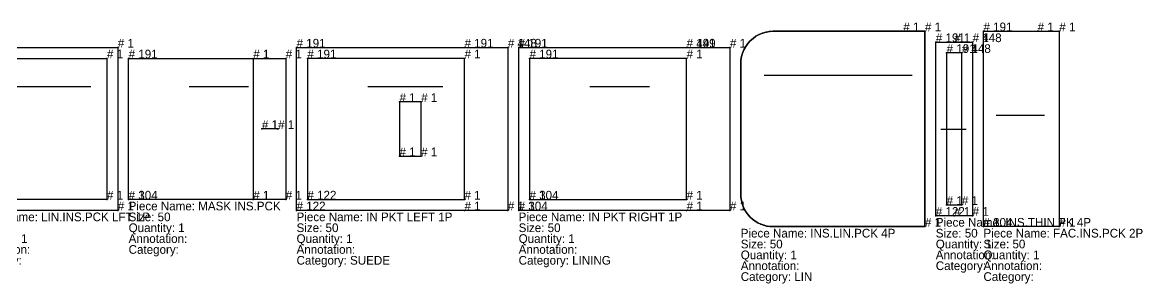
# Model space of a CAD drawing. Extents: x -10 to 8262, y -451 to 406.
# Drawn here: x 7228 to 8262, y -142 to 98 of the extents above; entities that cross this region are included whole.
import ezdxf

# ---------------------------------------------------------------- set-up
doc = ezdxf.new("R2010")
doc.units = 0

# ---------------------------------------------------------------- blocks, each defined once
blk = doc.blocks.new('LIN.INS.PCK_LFT_1P-S_50')
at = {"layer": '1'}
blk.add_lwpolyline([(1135, -10178.7939), (1135, -10328.7959), (1000, -10328.7959), (1000, -10178.7959)], close=True, dxfattribs=at)
at = {"layer": '14'}
blk.add_lwpolyline([(1125, -10188.7939), (1125, -10318.7959), (1010, -10318.7959), (1010, -10188.7959)], close=True, dxfattribs=at)
at = {"layer": '2'}
for p in [(1000, -10178.7959), (1135, -10178.7939), (1010, -10188.7959), (1125, -10188.7939), (1000, -10328.7959), (1010, -10318.7959), (1125, -10318.7959), (1135, -10328.7959)]:
    blk.add_point(p, dxfattribs=at)
at = {"layer": '7'}
blk.add_line((1040.75, -10214.7441), (1110.127, -10214.7441), dxfattribs=at)
at = {"layer": '1'}
for s, p in [('# 1', (1000, -10178.7959)), ('# 1', (1135, -10178.7939)), ('# 1', (1000, -10328.7959)), ('# 1', (1135, -10328.7959)), ('Piece Name: LIN.INS.PCK LFT 1P', (999.9995, -10338.7939)), ('Size: 50', (999.9995, -10348.7939)), ('Quantity: 1', (999.9995, -10358.7939)), ('Annotation: ', (999.9995, -10368.7939)), ('Category: ', (999.9995, -10378.7939))]:
    blk.add_text(s, height=8, dxfattribs=at).set_placement(p)
at = {"layer": '14'}
for p in [(1010, -10188.7959), (1125, -10188.7939), (1010, -10318.7959), (1125, -10318.7959)]:
    blk.add_text('# 1', height=8, dxfattribs=at).set_placement(p)
at = {"layer": '2'}
for p in [(1000, -10178.7959), (1135, -10178.7939), (1010, -10188.7959), (1125, -10188.7939), (1010, -10318.7959), (1125, -10318.7959), (1000, -10328.7959), (1135, -10328.7959)]:
    blk.add_text('# 1', height=8, dxfattribs=at).set_placement(p)
blk = doc.blocks.new('MASK_INS.PCK-S_50')
at = {"layer": '1'}
blk.add_lwpolyline([(1154.9999, -1350.4091), (1010, -1350.4089), (1010.0001, -1220.4091), (1155, -1220.4092)], close=True, dxfattribs=at)
at = {"layer": '13'}
blk.add_point((1147, -1285.4091), dxfattribs=at)
at = {"layer": '14'}
blk.add_lwpolyline([(1155, -1350.4091), (1010, -1350.4091), (1010, -1220.4091), (1155, -1220.4091)], close=True, dxfattribs=at)
at = {"layer": '2'}
for p in [(1010, -1220.4091), (1010.0001, -1220.4091), (1125, -1220.4091), (1155, -1220.4091), (1155, -1220.4092), (1133, -1285.4091), (1148, -1285.4091), (1010, -1350.4089), (1010, -1350.4091), (1125, -1350.4091), (1154.9999, -1350.4091), (1155, -1350.4091)]:
    blk.add_point(p, dxfattribs=at)
at = {"layer": '7'}
blk.add_line((1065.75, -1246.359), (1120.674, -1246.359), dxfattribs=at)
at = {"layer": '8'}
for points in [[(1125, -1220.4091), (1125, -1350.4091)], [(1148, -1285.4091), (1133, -1285.4091)]]:
    blk.add_lwpolyline(points, dxfattribs=at)
at = {"layer": '1'}
for s, p in [('# 191', (1010.0001, -1220.4091)), ('# 1', (1155, -1220.4092)), ('# 304', (1010, -1350.4089)), ('# 1', (1154.9999, -1350.4091)), ('Piece Name: MASK INS.PCK', (1010, -1360.4089)), ('Size: 50', (1010, -1370.4089)), ('Quantity: 1', (1010, -1380.4089)), ('Annotation: ', (1010, -1390.4089)), ('Category: ', (1010, -1400.4089))]:
    blk.add_text(s, height=8, dxfattribs=at).set_placement(p)
at = {"layer": '14'}
for p in [(1010, -1220.4091), (1155, -1220.4091), (1010, -1350.4091), (1155, -1350.4091)]:
    blk.add_text('# 1', height=8, dxfattribs=at).set_placement(p)
at = {"layer": '2'}
for s, p in [('# 1', (1010, -1220.4091)), ('# 191', (1010.0001, -1220.4091)), ('# 1', (1125, -1220.4091)), ('# 1', (1155, -1220.4091)), ('# 1', (1155, -1220.4092)), ('# 1', (1133, -1285.4091)), ('# 1', (1148, -1285.4091)), ('# 304', (1010, -1350.4089)), ('# 1', (1010, -1350.4091)), ('# 1', (1125, -1350.4091)), ('# 1', (1154.9999, -1350.4091)), ('# 1', (1155, -1350.4091))]:
    blk.add_text(s, height=8, dxfattribs=at).set_placement(p)
at = {"layer": '8'}
for p in [(1125, -1220.4091), (1133, -1285.4091), (1148, -1285.4091), (1125, -1350.4091)]:
    blk.add_text('# 1', height=8, dxfattribs=at).set_placement(p)
blk = doc.blocks.new('IN_PKT_LEFT_1P-S_50')
at = {"layer": '1'}
blk.add_lwpolyline([(1155, -10178.7939), (1155.0001, -10178.7939), (1195, -10178.7969), (1194.9999, -10328.7959), (1155, -10328.7959), (1000, -10328.7949), (1000.0001, -10178.7959)], close=True, dxfattribs=at)
at = {"layer": '14'}
blk.add_lwpolyline([(1155, -10178.7959), (1195, -10178.7959), (1195, -10328.7959), (1000, -10328.7959), (1000, -10178.7959)], close=True, dxfattribs=at)
at = {"layer": '2'}
for p in [(1000, -10178.7959), (1000.0001, -10178.7959), (1155, -10178.7939), (1155, -10178.7959), (1155.0001, -10178.7939), (1195, -10178.7959), (1195, -10178.7969), (1010, -10188.7939), (1010.0001, -10188.7939), (1154.9999, -10188.7939), (1155, -10188.7939), (1095, -10228.8682), (1095, -10228.8701), (1115, -10228.8682), (1115, -10228.8701), (1095, -10278.8682), (1095, -10278.8701), (1115, -10278.8682), (1115, -10278.8701), (1000, -10328.7949), (1000, -10328.7959), (1010, -10318.793), (1010, -10318.7939), (1154.9999, -10318.7939), (1155, -10318.7939), (1194.9999, -10328.7959), (1195, -10328.7959)]:
    blk.add_point(p, dxfattribs=at)
at = {"layer": '3'}
blk.add_point((1155, -10328.7959), dxfattribs=at)
at = {"layer": '4'}
for p in [(1155.0001, -10178.7939, 10), (1155, -10328.7959, 10)]:
    blk.add_point(p, dxfattribs=at)
at = {"layer": '7'}
blk.add_line((1065.75, -10214.7441), (1135.127, -10214.7441), dxfattribs=at)
at = {"layer": '8'}
for points in [[(1010, -10188.7939), (1010, -10318.793)], [(1154.9999, -10188.7939), (1010.0001, -10188.7939)], [(1155, -10318.7939), (1155, -10188.7939)], [(1115, -10228.8701), (1095, -10228.8682)], [(1095, -10228.8701), (1095, -10278.8682)], [(1115, -10278.8701), (1115, -10228.8682)], [(1095, -10278.8701), (1115, -10278.8682)], [(1010, -10318.7939), (1154.9999, -10318.7939)]]:
    blk.add_lwpolyline(points, dxfattribs=at)
at = {"layer": '1'}
for s, p in [('# 191', (1000.0001, -10178.7959)), ('# 1', (1155, -10178.7939)), ('# 191', (1155.0001, -10178.7939)), ('# 448', (1195, -10178.7969)), ('# 122', (1000, -10328.7949)), ('# 1', (1155, -10328.7959)), ('# 1', (1194.9999, -10328.7959)), ('Piece Name: IN PKT LEFT 1P', (999.9995, -10338.7939)), ('Size: 50', (999.9995, -10348.7939)), ('Quantity: 1', (999.9995, -10358.7939)), ('Annotation: ', (999.9995, -10368.7939)), ('Category: SUEDE', (999.9995, -10378.7939))]:
    blk.add_text(s, height=8, dxfattribs=at).set_placement(p)
at = {"layer": '14'}
for p in [(1000, -10178.7959), (1155, -10178.7959), (1195, -10178.7959), (1000, -10328.7959), (1195, -10328.7959)]:
    blk.add_text('# 1', height=8, dxfattribs=at).set_placement(p)
at = {"layer": '2'}
for s, p in [('# 1', (1000, -10178.7959)), ('# 191', (1000.0001, -10178.7959)), ('# 1', (1155, -10178.7939)), ('# 1', (1155, -10178.7959)), ('# 191', (1155.0001, -10178.7939)), ('# 448', (1195, -10178.7969)), ('# 1', (1195, -10178.7959)), ('# 1', (1010, -10188.7939)), ('# 191', (1010.0001, -10188.7939)), ('# 1', (1154.9999, -10188.7939)), ('# 1', (1155, -10188.7939)), ('# 1', (1095, -10228.8682)), ('# 1', (1095, -10228.8701)), ('# 1', (1115, -10228.8682)), ('# 1', (1115, -10228.8701)), ('# 1', (1095, -10278.8682)), ('# 1', (1095, -10278.8701)), ('# 1', (1115, -10278.8682)), ('# 1', (1115, -10278.8701)), ('# 122', (1010, -10318.793)), ('# 1', (1010, -10318.7939)), ('# 1', (1154.9999, -10318.7939)), ('# 1', (1155, -10318.7939)), ('# 122', (1000, -10328.7949)), ('# 1', (1000, -10328.7959)), ('# 1', (1194.9999, -10328.7959)), ('# 1', (1195, -10328.7959))]:
    blk.add_text(s, height=8, dxfattribs=at).set_placement(p)
at = {"layer": '3'}
blk.add_text('# 1', height=8, dxfattribs=at).set_placement((1155, -10328.7959))
at = {"layer": '4'}
for s, p in [('# 191', (1155.0001, -10178.7939)), ('# 1', (1155, -10328.7959))]:
    blk.add_text(s, height=8, dxfattribs=at).set_placement(p)
at = {"layer": '8'}
for s, p in [('# 1', (1010, -10188.7939)), ('# 191', (1010.0001, -10188.7939)), ('# 1', (1154.9999, -10188.7939)), ('# 1', (1155, -10188.7939)), ('# 1', (1095, -10228.8682)), ('# 1', (1095, -10228.8701)), ('# 1', (1115, -10228.8682)), ('# 1', (1115, -10228.8701)), ('# 1', (1095, -10278.8682)), ('# 1', (1095, -10278.8701)), ('# 1', (1115, -10278.8682)), ('# 1', (1115, -10278.8701)), ('# 122', (1010, -10318.793)), ('# 1', (1010, -10318.7939)), ('# 1', (1154.9999, -10318.7939)), ('# 1', (1155, -10318.7939))]:
    blk.add_text(s, height=8, dxfattribs=at).set_placement(p)
blk = doc.blocks.new('IN_PKT_RIGHT_1P-S_50')
at = {"layer": '1'}
blk.add_lwpolyline([(1155.0001, -1210.4091), (1155.001, -1210.4091), (1195, -1210.4092), (1194.9999, -1360.4091), (1155, -1360.4091), (1000, -1360.4089), (1000.0001, -1210.4091)], close=True, dxfattribs=at)
at = {"layer": '14'}
blk.add_lwpolyline([(1155, -1210.4091), (1195, -1210.4091), (1195, -1360.4091), (1000, -1360.4091), (1000, -1210.4091)], close=True, dxfattribs=at)
at = {"layer": '2'}
for p in [(1000, -1210.4091), (1000.0001, -1210.4091), (1155, -1210.4091), (1155.0001, -1210.4091), (1155.001, -1210.4091), (1195, -1210.4091), (1195, -1210.4092), (1010, -1220.4091), (1010.0001, -1220.4091), (1154.9999, -1220.4091), (1155, -1220.4091), (1010, -1350.4089), (1010, -1350.4091), (1154.9999, -1350.4091), (1155, -1350.4091), (1000, -1360.4089), (1000, -1360.4091), (1194.9999, -1360.4091), (1195, -1360.4091)]:
    blk.add_point(p, dxfattribs=at)
at = {"layer": '3'}
blk.add_point((1155, -1360.4091), dxfattribs=at)
at = {"layer": '4'}
for p in [(1155.001, -1210.4091, 10), (1155, -1360.4091, 10)]:
    blk.add_point(p, dxfattribs=at)
at = {"layer": '7'}
blk.add_line((1065.75, -1246.359), (1120.674, -1246.359), dxfattribs=at)
at = {"layer": '8'}
for points in [[(1010, -1220.4091), (1010, -1350.4089)], [(1154.9999, -1220.4091), (1010.0001, -1220.4091)], [(1155, -1350.4091), (1155, -1220.4091)], [(1010, -1350.4091), (1154.9999, -1350.4091)]]:
    blk.add_lwpolyline(points, dxfattribs=at)
at = {"layer": '1'}
for s, p in [('# 191', (1000.0001, -1210.4091)), ('# 191', (1155.0001, -1210.4091)), ('# 449', (1155.001, -1210.4091)), ('# 1', (1195, -1210.4092)), ('# 304', (1000, -1360.4089)), ('# 1', (1155, -1360.4091)), ('# 1', (1194.9999, -1360.4091)), ('Piece Name: IN PKT RIGHT 1P', (1000, -1370.4089)), ('Size: 50', (1000, -1380.4089)), ('Quantity: 1', (1000, -1390.4089)), ('Annotation: ', (1000, -1400.4089)), ('Category: LINING', (1000, -1410.4089))]:
    blk.add_text(s, height=8, dxfattribs=at).set_placement(p)
at = {"layer": '14'}
for p in [(1000, -1210.4091), (1155, -1210.4091), (1195, -1210.4091), (1000, -1360.4091), (1195, -1360.4091)]:
    blk.add_text('# 1', height=8, dxfattribs=at).set_placement(p)
at = {"layer": '2'}
for s, p in [('# 1', (1000, -1210.4091)), ('# 191', (1000.0001, -1210.4091)), ('# 1', (1155, -1210.4091)), ('# 191', (1155.0001, -1210.4091)), ('# 449', (1155.001, -1210.4091)), ('# 1', (1195, -1210.4091)), ('# 1', (1195, -1210.4092)), ('# 1', (1010, -1220.4091)), ('# 191', (1010.0001, -1220.4091)), ('# 1', (1154.9999, -1220.4091)), ('# 1', (1155, -1220.4091)), ('# 304', (1010, -1350.4089)), ('# 1', (1010, -1350.4091)), ('# 1', (1154.9999, -1350.4091)), ('# 1', (1155, -1350.4091)), ('# 304', (1000, -1360.4089)), ('# 1', (1000, -1360.4091)), ('# 1', (1194.9999, -1360.4091)), ('# 1', (1195, -1360.4091))]:
    blk.add_text(s, height=8, dxfattribs=at).set_placement(p)
at = {"layer": '3'}
blk.add_text('# 1', height=8, dxfattribs=at).set_placement((1155, -1360.4091))
at = {"layer": '4'}
for s, p in [('# 449', (1155.001, -1210.4091)), ('# 1', (1155, -1360.4091))]:
    blk.add_text(s, height=8, dxfattribs=at).set_placement(p)
at = {"layer": '8'}
for s, p in [('# 1', (1010, -1220.4091)), ('# 191', (1010.0001, -1220.4091)), ('# 1', (1154.9999, -1220.4091)), ('# 1', (1155, -1220.4091)), ('# 304', (1010, -1350.4089)), ('# 1', (1010, -1350.4091)), ('# 1', (1154.9999, -1350.4091)), ('# 1', (1155, -1350.4091))]:
    blk.add_text(s, height=8, dxfattribs=at).set_placement(p)
blk = doc.blocks.new('INS.LIN.PCK_4P-S_50')
at = {"layer": '1'}
blk.add_lwpolyline([(3302.2109, 1179.9999), (3302.2107, 1000), (3232.2109, 1000), (3162.21, 1000), (3159.2681, 1000.141), (3156.355, 1000.57), (3153.4971, 1001.283), (3150.7229, 1002.273), (3148.0601, 1003.531), (3145.533, 1005.044), (3143.167, 1006.797), (3140.9851, 1008.775), (3139.0071, 1010.957), (3137.2539, 1013.323), (3135.741, 1015.85), (3134.4829, 1018.513), (3133.4929, 1021.287), (3132.78, 1024.144), (3132.3511, 1027.058), (3132.21, 1030), (3132.21, 1090), (3132.21, 1150), (3132.4041, 1153.356), (3132.967, 1156.6689), (3133.8921, 1159.9), (3135.178, 1163.006), (3136.8069, 1165.946), (3138.751, 1168.688), (3140.9851, 1171.2), (3143.499, 1173.437), (3146.2451, 1175.384), (3149.188, 1177.017), (3152.2971, 1178.306), (3155.532, 1179.235), (3158.8501, 1179.802), (3162.21, 1180), (3232.2109, 1180), (3282.1851, 1180)], close=True, dxfattribs=at)
at = {"layer": '14'}
blk.add_lwpolyline([(3302.2109, 1180), (3302.2109, 1000), (3232.21, 1000), (3162.21, 1000), (3159.2681, 1000.141), (3156.355, 1000.57), (3153.4971, 1001.283), (3150.7241, 1002.273), (3148.0601, 1003.531), (3145.533, 1005.044), (3143.167, 1006.797), (3140.9851, 1008.775), (3139.0071, 1010.957), (3137.2539, 1013.323), (3135.741, 1015.85), (3134.4829, 1018.513), (3133.4929, 1021.287), (3132.78, 1024.145), (3132.3511, 1027.058), (3132.21, 1030), (3132.21, 1090), (3132.21, 1150), (3132.4041, 1153.356), (3132.967, 1156.6689), (3133.8921, 1159.901), (3135.178, 1163.006), (3136.8069, 1165.946), (3138.751, 1168.688), (3140.9851, 1171.2), (3143.499, 1173.437), (3146.2451, 1175.384), (3149.188, 1177.017), (3152.2971, 1178.306), (3155.532, 1179.235), (3158.8501, 1179.802), (3162.21, 1180), (3232.2109, 1180)], close=True, dxfattribs=at)
at = {"layer": '2'}
for p in [(3162.21, 1180), (3162.21, 1180), (3162.21, 1180), (3302.2097, 1180), (3302.21, 1180), (3302.2109, 1180), (3302.2109, 1179.9999), (3132.21, 1150), (3132.21, 1150), (3132.21, 1150), (3132.21, 1030), (3132.21, 1030), (3132.21, 1030), (3162.21, 1000), (3162.21, 1000), (3162.21, 1000), (3302.2097, 1000), (3302.21, 1000), (3302.2107, 1000), (3302.2109, 1000)]:
    blk.add_point(p, dxfattribs=at)
at = {"layer": '3'}
for p in [(3155.532, 1179.235), (3155.532, 1179.235), (3155.532, 1179.235), (3158.8501, 1179.802), (3158.8501, 1179.802), (3158.8501, 1179.802), (3232.21, 1180), (3232.2109, 1180), (3232.2109, 1180), (3282.1851, 1180), (3138.751, 1168.688), (3138.751, 1168.688), (3138.751, 1168.688), (3140.9851, 1171.2), (3140.9851, 1171.2), (3140.9851, 1171.2), (3143.499, 1173.437), (3143.499, 1173.437), (3143.5, 1173.437), (3146.2451, 1175.384), (3146.2451, 1175.384), (3146.2451, 1175.384), (3149.188, 1177.017), (3149.188, 1177.017), (3149.188, 1177.017), (3152.2971, 1178.306), (3152.2971, 1178.306), (3152.2971, 1178.306), (3133.8921, 1159.901), (3133.8921, 1159.901), (3133.8921, 1159.9), (3135.178, 1163.006), (3135.178, 1163.006), (3135.178, 1163.006), (3136.8069, 1165.946), (3136.8069, 1165.946), (3136.8069, 1165.946), (3132.4041, 1153.356), (3132.4041, 1153.356), (3132.4041, 1153.356), (3132.967, 1156.6689), (3132.967, 1156.6689), (3132.967, 1156.6689), (3132.21, 1090), (3132.21, 1090), (3132.21, 1090), (3132.3511, 1027.058), (3132.3511, 1027.058), (3132.3511, 1027.058), (3132.78, 1024.145), (3132.78, 1024.145), (3132.78, 1024.144), (3133.4929, 1021.287), (3133.4929, 1021.287), (3133.4929, 1021.287), (3134.4829, 1018.513), (3134.4829, 1018.513), (3134.4829, 1018.513), (3135.741, 1015.85), (3135.741, 1015.85), (3135.741, 1015.85), (3137.2539, 1013.324), (3137.2539, 1013.323), (3137.2539, 1013.323), (3139.0071, 1010.957), (3139.0071, 1010.957), (3139.0081, 1010.958), (3140.9851, 1008.775), (3140.9851, 1008.775), (3140.9851, 1008.775), (3143.167, 1006.798), (3143.167, 1006.797), (3143.167, 1006.797), (3145.533, 1005.044), (3145.533, 1005.044), (3145.533, 1005.044), (3148.0601, 1003.531), (3148.0601, 1003.531), (3148.0601, 1003.531), (3150.7229, 1002.273), (3150.7241, 1002.273), (3150.7241, 1002.273), (3153.4971, 1001.283), (3153.4971, 1001.283), (3153.4971, 1001.283), (3156.355, 1000.57), (3156.355, 1000.57), (3156.355, 1000.57), (3159.2681, 1000.141), (3159.2681, 1000.141), (3159.2681, 1000.141), (3232.21, 1000), (3232.21, 1000), (3232.2109, 1000)]:
    blk.add_point(p, dxfattribs=at)
at = {"layer": '4'}
blk.add_point((3282.1851, 1180, 10), dxfattribs=at)
at = {"layer": '5'}
blk.add_line((3153.9099, 1139.7), (3290.2849, 1139.7), dxfattribs=at)
at = {"layer": '7'}
blk.add_line((3153.9099, 1139.7), (3290.2849, 1139.7), dxfattribs=at)
at = {"layer": '8'}
for points in [[(3302.2097, 1180), (3232.21, 1180), (3162.21, 1180), (3158.8501, 1179.802), (3155.532, 1179.235), (3152.2971, 1178.306), (3149.188, 1177.017), (3146.2451, 1175.384), (3143.5, 1173.437), (3140.9851, 1171.2), (3138.751, 1168.688), (3136.8069, 1165.946), (3135.178, 1163.006), (3133.8921, 1159.901), (3132.967, 1156.6689), (3132.4041, 1153.356), (3132.21, 1150), (3132.21, 1090), (3132.21, 1030), (3132.3511, 1027.058), (3132.78, 1024.145), (3133.4929, 1021.287), (3134.4829, 1018.513), (3135.741, 1015.85), (3137.2539, 1013.324), (3139.0081, 1010.958), (3140.9851, 1008.775), (3143.167, 1006.798), (3145.533, 1005.044), (3148.0601, 1003.531), (3150.7241, 1002.273), (3153.4971, 1001.283), (3156.355, 1000.57), (3159.2681, 1000.141), (3162.21, 1000), (3232.21, 1000), (3302.2097, 1000)], [(3302.21, 1000), (3302.21, 1180)]]:
    blk.add_lwpolyline(points, dxfattribs=at)
at = {"layer": '1'}
for s, p in [('# 1', (3282.1851, 1180)), ('# 1', (3302.2109, 1179.9999)), ('# 1', (3302.2107, 1000)), ('Piece Name: INS.LIN.PCK 4P', (3132.21, 990)), ('Size: 50', (3132.21, 980)), ('Quantity: 1', (3132.21, 970)), ('Annotation: ', (3132.21, 960)), ('Category: LIN', (3132.21, 950))]:
    blk.add_text(s, height=8, dxfattribs=at).set_placement(p)
at = {"layer": '14'}
for p in [(3302.2109, 1180), (3302.2109, 1000)]:
    blk.add_text('# 1', height=8, dxfattribs=at).set_placement(p)
at = {"layer": '2'}
for p in [(3302.2097, 1180), (3302.21, 1180), (3302.2109, 1180), (3302.2109, 1179.9999), (3302.2097, 1000), (3302.21, 1000), (3302.2107, 1000), (3302.2109, 1000)]:
    blk.add_text('# 1', height=8, dxfattribs=at).set_placement(p)
at = {"layer": '3'}
blk.add_text('# 1', height=8, dxfattribs=at).set_placement((3282.1851, 1180))
at = {"layer": '4'}
blk.add_text('# 1', height=8, dxfattribs=at).set_placement((3282.1851, 1180))
at = {"layer": '8'}
for p in [(3302.2097, 1180), (3302.21, 1180), (3302.2097, 1000), (3302.21, 1000)]:
    blk.add_text('# 1', height=8, dxfattribs=at).set_placement(p)
blk = doc.blocks.new('INS.THIN_PK_4P-S_50')
at = {"layer": '1'}
blk.add_lwpolyline([(1000.003, -13218.5928), (999.9961, -13058.5938), (1016.996, -13058.5938), (1033.996, -13058.5928), (1034.0029, -13218.5918), (1017.003, -13218.5938)], close=True, dxfattribs=at)
at = {"layer": '14'}
blk.add_lwpolyline([(1000.003, -13218.5938), (999.996, -13058.5938), (1033.996, -13058.5918), (1034.0031, -13218.5918)], close=True, dxfattribs=at)
at = {"layer": '2'}
for p in [(999.996, -13058.5938), (999.9961, -13058.5938), (1033.996, -13058.5918), (1033.996, -13058.5928), (1009.996, -13068.5938), (1009.9961, -13068.5938), (1023.996, -13068.5918), (1023.996, -13068.5928), (1010.002, -13208.5918), (1010.002, -13208.5938), (1024.0018, -13208.5918), (1024.002, -13208.5918), (1000.003, -13218.5928), (1000.003, -13218.5938), (1034.0029, -13218.5918), (1034.0031, -13218.5918)]:
    blk.add_point(p, dxfattribs=at)
at = {"layer": '3'}
for p in [(1016.996, -13058.5938), (1017.003, -13218.5938)]:
    blk.add_point(p, dxfattribs=at)
at = {"layer": '4'}
for p in [(1016.996, -13058.5938, 10), (1017.003, -13218.5938, 10)]:
    blk.add_point(p, dxfattribs=at)
at = {"layer": '7'}
blk.add_line((1004.702, -13138.8076), (1028.139, -13138.8076), dxfattribs=at)
at = {"layer": '8'}
for points in [[(1009.996, -13068.5938), (1010.002, -13208.5938)], [(1023.996, -13068.5918), (1009.9961, -13068.5938)], [(1024.002, -13208.5918), (1023.996, -13068.5928)], [(1010.002, -13208.5918), (1024.0018, -13208.5918)]]:
    blk.add_lwpolyline(points, dxfattribs=at)
at = {"layer": '1'}
for s, p in [('# 191', (999.9961, -13058.5938)), ('# 1', (1016.996, -13058.5938)), ('# 448', (1033.996, -13058.5928)), ('# 122', (1000.003, -13218.5928)), ('# 1', (1017.003, -13218.5938)), ('# 1', (1034.0029, -13218.5918)), ('Piece Name: INS.THIN PK 4P', (999.9961, -13228.5918)), ('Size: 50', (999.9961, -13238.5918)), ('Quantity: 1', (999.9961, -13248.5918)), ('Annotation: ', (999.9961, -13258.5918)), ('Category: ', (999.9961, -13268.5918))]:
    blk.add_text(s, height=8, dxfattribs=at).set_placement(p)
at = {"layer": '14'}
for p in [(999.996, -13058.5938), (1033.996, -13058.5918), (1000.003, -13218.5938), (1034.0031, -13218.5918)]:
    blk.add_text('# 1', height=8, dxfattribs=at).set_placement(p)
at = {"layer": '2'}
for s, p in [('# 1', (999.996, -13058.5938)), ('# 191', (999.9961, -13058.5938)), ('# 448', (1033.996, -13058.5928)), ('# 1', (1033.996, -13058.5918)), ('# 1', (1009.996, -13068.5938)), ('# 191', (1009.9961, -13068.5938)), ('# 448', (1023.996, -13068.5928)), ('# 1', (1023.996, -13068.5918)), ('# 1', (1010.002, -13208.5918)), ('# 1', (1010.002, -13208.5938)), ('# 1', (1024.0018, -13208.5918)), ('# 1', (1024.002, -13208.5918)), ('# 122', (1000.003, -13218.5928)), ('# 1', (1000.003, -13218.5938)), ('# 1', (1034.0029, -13218.5918)), ('# 1', (1034.0031, -13218.5918))]:
    blk.add_text(s, height=8, dxfattribs=at).set_placement(p)
at = {"layer": '3'}
for p in [(1016.996, -13058.5938), (1017.003, -13218.5938)]:
    blk.add_text('# 1', height=8, dxfattribs=at).set_placement(p)
at = {"layer": '4'}
for p in [(1016.996, -13058.5938), (1017.003, -13218.5938)]:
    blk.add_text('# 1', height=8, dxfattribs=at).set_placement(p)
at = {"layer": '8'}
for s, p in [('# 1', (1009.996, -13068.5938)), ('# 191', (1009.9961, -13068.5938)), ('# 448', (1023.996, -13068.5928)), ('# 1', (1023.996, -13068.5918)), ('# 1', (1010.002, -13208.5918)), ('# 1', (1010.002, -13208.5938)), ('# 1', (1024.0018, -13208.5918)), ('# 1', (1024.002, -13208.5918))]:
    blk.add_text(s, height=8, dxfattribs=at).set_placement(p)
blk = doc.blocks.new('FAC.INS.PCK_2P-S_50')
at = {"layer": '1'}
blk.add_lwpolyline([(3302.2107, 1000), (3232.2109, 1000.0001), (3232.2112, 1180), (3282.1851, 1180), (3302.2109, 1179.9999)], close=True, dxfattribs=at)
at = {"layer": '14'}
blk.add_lwpolyline([(3302.2109, 1000), (3232.2109, 1000), (3232.2109, 1180), (3302.2109, 1180)], close=True, dxfattribs=at)
at = {"layer": '2'}
for p in [(3232.2109, 1180), (3232.2112, 1180), (3302.2109, 1180), (3302.2109, 1179.9999), (3232.2109, 1000.0001), (3232.2109, 1000), (3302.2107, 1000), (3302.2109, 1000)]:
    blk.add_point(p, dxfattribs=at)
at = {"layer": '3'}
blk.add_point((3282.1851, 1180), dxfattribs=at)
at = {"layer": '4'}
blk.add_point((3282.1851, 1180, 10), dxfattribs=at)
at = {"layer": '7'}
blk.add_line((3243.991, 1102.5551), (3288.571, 1102.5551), dxfattribs=at)
at = {"layer": '1'}
for s, p in [('# 191', (3232.2112, 1180)), ('# 1', (3282.1851, 1180)), ('# 1', (3302.2109, 1179.9999)), ('# 304', (3232.2109, 1000.0001)), ('# 1', (3302.2107, 1000)), ('Piece Name: FAC.INS.PCK 2P', (3232.21, 989.9999)), ('Size: 50', (3232.21, 979.9999)), ('Quantity: 1', (3232.21, 969.9999)), ('Annotation: ', (3232.21, 959.9999)), ('Category: ', (3232.21, 949.9999))]:
    blk.add_text(s, height=8, dxfattribs=at).set_placement(p)
at = {"layer": '14'}
for p in [(3232.2109, 1180), (3302.2109, 1180), (3232.2109, 1000), (3302.2109, 1000)]:
    blk.add_text('# 1', height=8, dxfattribs=at).set_placement(p)
at = {"layer": '2'}
for s, p in [('# 1', (3232.2109, 1180)), ('# 191', (3232.2112, 1180)), ('# 1', (3302.2109, 1180)), ('# 1', (3302.2109, 1179.9999)), ('# 304', (3232.2109, 1000.0001)), ('# 1', (3232.2109, 1000)), ('# 1', (3302.2107, 1000)), ('# 1', (3302.2109, 1000))]:
    blk.add_text(s, height=8, dxfattribs=at).set_placement(p)
at = {"layer": '3'}
blk.add_text('# 1', height=8, dxfattribs=at).set_placement((3282.1851, 1180))
at = {"layer": '4'}
blk.add_text('# 1', height=8, dxfattribs=at).set_placement((3282.1851, 1180))

msp = doc.modelspace()

# ---------------------------------------------------------------- block references
at = {"layer": '1'}
for name, p in [('INS.LIN.PCK_4P-S_50', (4758.4316, -1090)), ('FAC.INS.PCK_2P-S_50', (4882.4385, -1089.9999)), ('LIN.INS.PCK_LFT_1P-S_50', (6180.6421, 10253.7939)), ('IN_PKT_LEFT_1P-S_50', (6480.6421, 10253.7939)), ('IN_PKT_RIGHT_1P-S_50', (6685.6416, 1285.4089)), ('INS.THIN_PK_4P-S_50', (7070.6455, 13138.5918)), ('MASK_INS.PCK-S_50', (6315.6416, 1285.4089))]:
    msp.add_blockref(name, p, dxfattribs=at)

doc.saveas('drawing.dxf')
